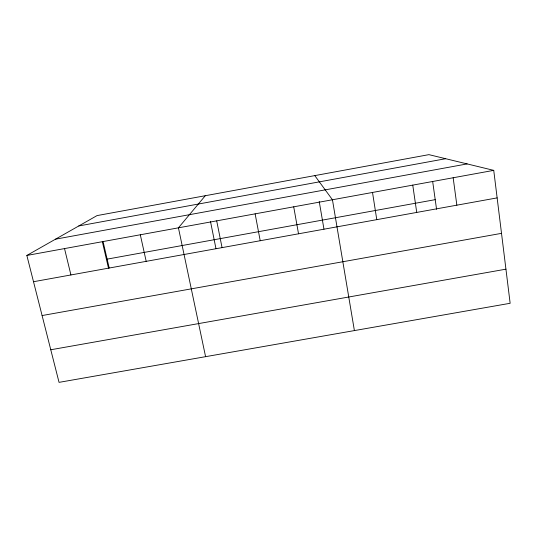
<?xml version="1.0" encoding="UTF-8"?>
<svg xmlns="http://www.w3.org/2000/svg" width="537" height="537" viewBox="0 0 537 537"><rect width="100%" height="100%" fill="white"/><g stroke="black" fill="none" stroke-linecap="round" stroke-linejoin="round"><path stroke-width="0.81" d="M205.295 195.716L178.432 227.829L205.584 356.669M26.85 255.451L97.036 215.599L428.909 154.643L493.738 170.363L510.15 303.284L59.043 382.357L26.85 255.451L493.738 170.363M78.791 225.956L445.67 158.71M55.519 239.173L467.143 163.913M107.138 259.129L435.212 199.657M33.516 281.717L497.134 197.891M42.094 315.555L501.511 233.347M50.773 349.768L505.935 269.171M314.783 175.606L332.443 199.757L354.393 330.584M64.521 248.584L70.924 274.951M103.091 241.704L109.192 267.99M102.339 241.697L108.487 268.164M140.311 234.776L146.192 261.344M210.457 221.304L215.975 248.685M216.706 220.855L222.056 247.624M255.129 213.847L260.217 240.73M293.712 206.819L298.525 233.803M319.22 201.476L323.965 229.158M372.517 192.454L376.779 219.653M412.758 185.124L416.732 212.43M432.688 181.634L436.568 209.329M453.161 177.76L456.853 205.174"/></g></svg>
